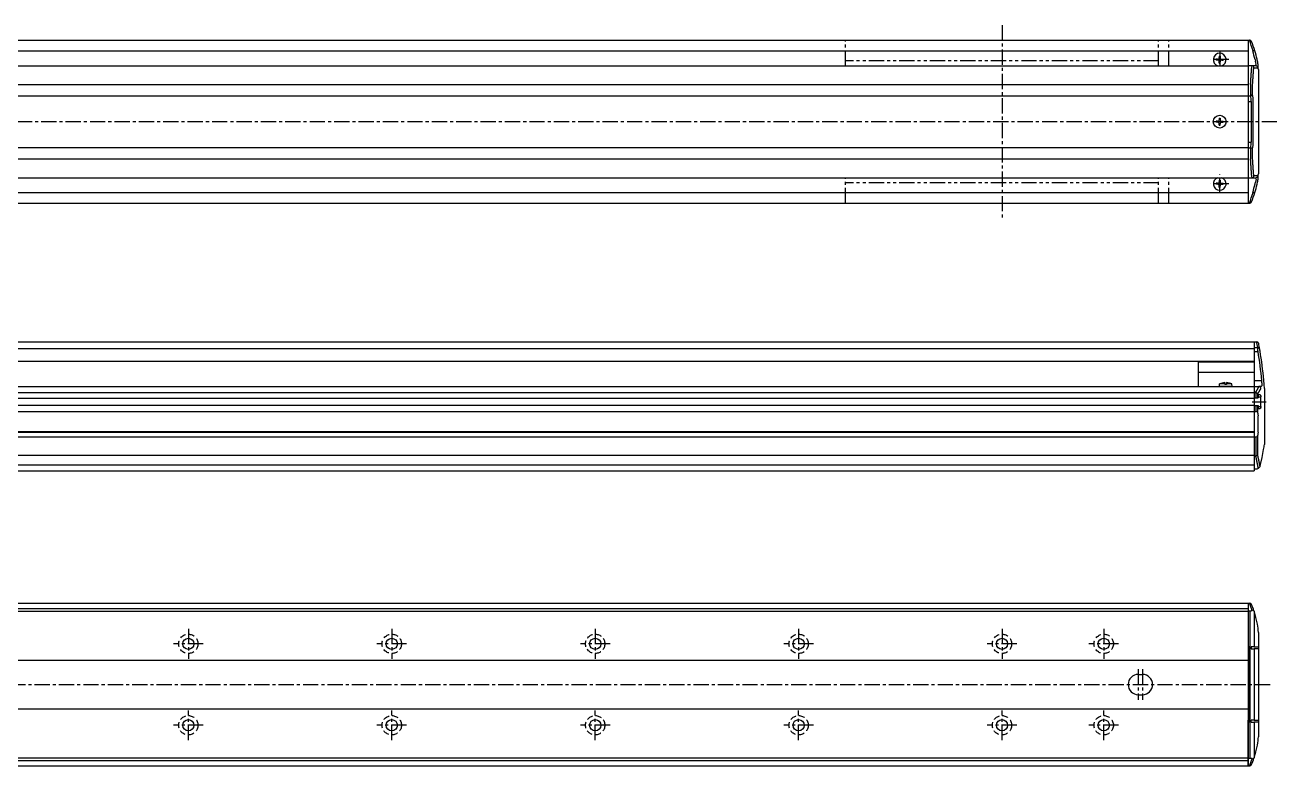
# Model space of a CAD drawing. Extents: x -708 to 534, y 162 to 576.
# Drawn here: x -81 to 534, y 212 to 576 of the extents above; entities that cross this region are included whole.
import ezdxf

# ---------------------------------------------------------------- set-up
doc = ezdxf.new("R2010")
doc.units = 0
for name, pattern in [('CENTER', [12, 7.5, -1.5, 1.5, -1.5]), ('DASHED', [4.5, 3, -1.5]), ('PHANTOM', [15, 7.5, -1.5, 1.5, -1.5, 1.5, -1.5])]:
    doc.linetypes.add(name, pattern=pattern)
doc.layers.get('0').update_dxf_attribs({"linetype": 'CONTINUOUS'})
doc.layers.add('CENTER', color=1, linetype='CENTER')

# ---------------------------------------------------------------- blocks, each defined once
blk = doc.blocks.new('DTL0004')
at = {"color": 0, "linetype": 'CONTINUOUS'}
for p, q in [((-3.15, 0), (-3.04, 1.3)), ((3.15, 0), (-3.15, 0)), ((-0.4, 1.3), (-3.04, 1.3)), ((-0.4, 1.89), (-0.4, 0.9)), ((0.4, 0.9), (-0.4, 0.9)), ((0.4, 1.89), (0.4, 0.9)), ((3.04, 1.3), (0.4, 1.3)), ((3.15, 0), (3.04, 1.3))]:
    blk.add_line(p, q, dxfattribs=at)
for start, end in [(92.87228, 112.35653), (67.64347, 87.12772)]:
    blk.add_arc((0, -6.08), 7.98, start, end, dxfattribs=at)
at = {"color": 0}
blk.add_point((0, 0), dxfattribs=at)
blk.add_point((0, 0), dxfattribs=at)

msp = doc.modelspace()

# ---------------------------------------------------------------- linework, layer by layer
at = {"color": 7, "linetype": 'CONTINUOUS'}
for p, q in [((-537.79, 568.36), (520.21, 568.36)), ((520.21, 568.36), (520.21, 488.36)), ((520.21, 568.36), (520.79, 568.36)), ((520.99, 568.36), (520.79, 568.36)), ((-223.79, 563.16), (520.21, 563.16)), ((505.96, 560.61), (505.96, 559.86)), ((505.96, 560.61), (506.46, 560.61)), ((506.46, 560.61), (506.46, 559.86)), ((522.6, 563.19), (522.45, 563.17)), ((-537.79, 555.86), (520.21, 555.86)), ((504.46, 559.11), (504.46, 558.61)), ((505.21, 559.11), (504.46, 559.11)), ((505.21, 558.61), (504.46, 558.61)), ((505.96, 557.11), (505.96, 557.87)), ((505.96, 557.11), (506.46, 557.11)), ((506.46, 557.11), (506.46, 557.87)), ((507.2, 559.11), (507.96, 559.11)), ((507.2, 558.61), (507.96, 558.61)), ((507.96, 559.11), (507.96, 558.61)), ((523.88, 555.86), (520.21, 555.86)), ((523.04, 554.86), (524.87, 554.86)), ((523.59, 558.86), (523.81, 558.13)), ((524.79, 558.09), (524.57, 559.08)), ((525.11, 555.98), (525.11, 555.99)), ((525.21, 554.01), (525.21, 502.71)), ((-537.79, 546.63), (520.21, 546.63)), ((521.39, 546.61), (521.4, 546.61)), ((521.4, 546.61), (521.4, 541.12)), ((522.38, 541.7), (522.38, 546.44)), ((-537.79, 541.1), (520.21, 541.1)), ((520.21, 541.11), (521.29, 541.11)), ((520.21, 538.36), (521.72, 538.36)), ((521.4, 541.12), (521.29, 541.11)), ((521.72, 538.36), (521.72, 518.36)), ((522.71, 518.36), (522.71, 538.36)), ((505.96, 530.11), (505.96, 529.36)), ((505.96, 530.11), (506.46, 530.11)), ((506.46, 530.11), (506.46, 529.36)), ((504.46, 528.61), (504.46, 528.11)), ((505.21, 528.61), (504.46, 528.61)), ((505.21, 528.11), (504.46, 528.11)), ((505.96, 526.61), (505.96, 527.37)), ((505.96, 526.61), (506.46, 526.61)), ((506.46, 526.61), (506.46, 527.37)), ((507.2, 528.61), (507.96, 528.61)), ((507.2, 528.11), (507.96, 528.11)), ((507.96, 528.61), (507.96, 528.11)), ((520.21, 518.36), (521.72, 518.36)), ((-537.79, 515.63), (520.21, 515.63)), ((520.21, 515.61), (521.29, 515.61)), ((521.29, 515.61), (521.4, 515.61)), ((521.4, 515.61), (521.4, 510.11)), ((522.38, 510.29), (522.38, 515.02)), ((-537.79, 510.09), (520.21, 510.09)), ((521.4, 510.11), (521.39, 510.11)), ((-537.79, 500.86), (520.21, 500.86)), ((505.96, 499.61), (505.96, 498.86)), ((505.96, 499.61), (506.46, 499.61)), ((506.46, 499.61), (506.46, 498.86)), ((520.21, 500.86), (523.88, 500.86)), ((524.87, 501.86), (523.04, 501.86)), ((523.59, 497.86), (523.81, 498.6)), ((524.57, 497.64), (524.79, 498.64)), ((525.11, 500.73), (525.11, 500.75)), ((-223.79, 493.56), (520.21, 493.56)), ((504.46, 498.11), (504.46, 497.61)), ((505.21, 498.11), (504.46, 498.11)), ((505.21, 497.61), (504.46, 497.61)), ((505.96, 496.11), (505.96, 496.87)), ((505.96, 496.11), (506.46, 496.11)), ((506.46, 496.11), (506.46, 496.87)), ((507.2, 498.11), (507.96, 498.11)), ((507.2, 497.61), (507.96, 497.61)), ((507.96, 498.11), (507.96, 497.61)), ((522.6, 493.54), (522.45, 493.56)), ((-537.79, 488.36), (520.21, 488.36)), ((520.21, 488.36), (520.79, 488.36)), ((520.79, 488.36), (520.99, 488.36)), ((-223.79, 420.28), (523.21, 420.28)), ((523.21, 420.28), (523.21, 357.78)), ((523.21, 420.28), (523.21, 410.78)), ((523.21, 420.28), (524.39, 420.28)), ((523.21, 420.28), (523.21, 410.78)), ((524.4, 420.28), (524.39, 420.28)), ((-223.79, 416.92), (523.21, 416.92)), ((523.21, 417.39), (524.9, 417.39)), ((523.21, 415.51), (525.06, 415.51)), ((-223.79, 410.78), (523.21, 410.78)), ((495.71, 410.78), (495.71, 398.28)), ((495.71, 410.31), (523.21, 410.31)), ((495.71, 405.32), (523.21, 405.32)), ((523.21, 401.28), (526.88, 401.28)), ((-537.79, 398.28), (523.21, 398.28)), ((-537.79, 395.28), (523.21, 395.28)), ((523.21, 398.28), (525.45, 398.28)), ((523.21, 398.28), (523.21, 356.78)), ((523.21, 395.28), (523.79, 395.28)), ((523.79, 395.28), (523.99, 395.26)), ((523.99, 395.26), (523.99, 392.68)), ((524.92, 392.68), (524.92, 394.7)), ((526.12, 394.13), (525.17, 394.13)), ((525.17, 394.13), (525.17, 392.68)), ((526.59, 398.28), (525.45, 398.28)), ((525.45, 398.28), (525.6, 398.27)), ((526.81, 398.37), (526.59, 398.28)), ((528.11, 398.6), (528.11, 398.59)), ((528.21, 397.28), (528.21, 369.78)), ((-537.79, 392.53), (523.21, 392.53)), ((-537.79, 389.03), (523.21, 389.03)), ((523.21, 392.68), (525.17, 392.68)), ((523.21, 388.88), (525.17, 388.88)), ((523.99, 388.88), (523.99, 386.02)), ((524.92, 385.21), (524.92, 388.88)), ((525.17, 393.13), (526.44, 393.13)), ((525.17, 388.88), (525.17, 387.43)), ((525.17, 388.43), (526.44, 388.43)), ((526.44, 388.43), (526.44, 393.13)), ((-537.79, 386.02), (523.21, 386.02)), ((523.21, 386.02), (523.99, 386.02)), ((525.06, 375.78), (525.06, 383.78)), ((525.17, 387.43), (526.12, 387.43)), ((-537.79, 376.08), (523.21, 376.08)), ((-537.79, 375.78), (523.21, 375.78)), ((-537.79, 373.54), (523.21, 373.54)), ((523.21, 373.54), (523.99, 373.54)), ((523.99, 373.54), (523.99, 364.28)), ((524.92, 364.55), (524.92, 374.35)), ((-537.79, 364.55), (523.21, 364.55)), ((523.21, 364.28), (523.93, 364.28)), ((523.99, 364.28), (523.93, 364.28)), ((-537.79, 359.78), (523.21, 359.78)), ((523.21, 357.78), (524.15, 357.78)), ((526.09, 359.31), (526.05, 359.17)), ((-537.79, 356.78), (523.21, 356.78)), ((-537.79, 291.83), (520.21, 291.83)), ((520.21, 291.83), (520.21, 211.83)), ((520.21, 291.83), (520.21, 269.38)), ((520.21, 291.83), (520.93, 291.83)), ((520.93, 291.83), (520.99, 291.83)), ((-537.79, 289.23), (520.21, 289.23)), ((-537.79, 287.83), (520.21, 287.83)), ((520.21, 288.08), (521.15, 288.08)), ((521.15, 215.58), (521.15, 288.08)), ((523.05, 288.04), (523.09, 287.91)), ((523.09, 287.91), (523.09, 270.33)), ((525.21, 277.48), (525.21, 226.18)), ((520.66, 270.33), (520.21, 270.33)), ((520.21, 269.38), (520.66, 269.37)), ((520.66, 270.33), (520.66, 233.33)), ((523.09, 270.33), (521.71, 270.33)), ((521.71, 270.33), (521.71, 269.33)), ((521.71, 269.33), (523.09, 269.33)), ((523.09, 270.33), (525.04, 270.33)), ((523.09, 269.33), (523.09, 234.33)), ((525.04, 269.33), (523.09, 269.33)), ((525.04, 270.33), (525.21, 270.27)), ((525.21, 269.27), (525.04, 269.33)), ((-537.79, 263.83), (520.21, 263.83)), ((466.21, 256.83), (468.21, 256.83)), ((466.21, 246.83), (468.21, 246.83)), ((-537.79, 239.83), (520.21, 239.83)), ((520.66, 234.29), (520.21, 234.28)), ((520.21, 211.83), (520.21, 234.28)), ((523.09, 234.33), (521.71, 234.33)), ((521.71, 233.33), (521.71, 234.33)), ((523.09, 234.33), (525.04, 234.33)), ((525.04, 234.33), (525.21, 234.39)), ((520.66, 233.33), (520.21, 233.33)), ((521.71, 233.33), (523.09, 233.33)), ((523.09, 233.33), (523.09, 215.75)), ((525.04, 233.33), (523.09, 233.33)), ((525.21, 233.39), (525.04, 233.33)), ((-537.79, 215.83), (520.21, 215.83)), ((520.21, 215.58), (521.15, 215.58)), ((523.09, 215.75), (523.05, 215.62)), ((-537.79, 214.43), (520.21, 214.43)), ((-537.79, 211.83), (520.21, 211.83)), ((520.21, 211.83), (520.93, 211.83)), ((520.99, 211.83), (520.93, 211.83))]:
    msp.add_line(p, q, dxfattribs=at)
at = {"color": 3, "linetype": 'PHANTOM'}
for p, q in [((322.21, 555.86), (322.21, 568.36)), ((476.21, 555.86), (476.21, 568.36)), ((481.21, 555.86), (481.21, 568.36)), ((476.21, 558.36), (322.21, 558.36)), ((322.21, 488.36), (322.21, 500.86)), ((476.21, 488.36), (476.21, 500.86)), ((481.21, 488.36), (481.21, 500.86)), ((476.21, 498.36), (322.21, 498.36))]:
    msp.add_line(p, q, dxfattribs=at)
at = {"color": 7, "linetype": 'CONTINUOUS'}
for points in [[(523.49, 563.19), (523.49, 563.19), (523.48, 563.21), (523.37, 563.27), (523.17, 563.28), (522.9, 563.25), (522.6, 563.19)], [(524.11, 556.67), (524.02, 557.22), (523.81, 558.13)], [(524.11, 500.06), (524.02, 499.5), (523.81, 498.6)], [(523.49, 493.54), (523.49, 493.54), (523.48, 493.52), (523.37, 493.46), (523.17, 493.45), (522.9, 493.48), (522.6, 493.54)], [(525.06, 415.51), (525.02, 415.94), (524.97, 416.56), (524.93, 417.06), (524.9, 417.39)], [(526.12, 394.13), (526.13, 394.13), (526.24, 394.06), (526.33, 393.89), (526.39, 393.65), (526.43, 393.36), (526.44, 393.13)], [(526.81, 398.37), (527.02, 398.77), (527.11, 399.24)], [(526.44, 388.43), (526.43, 388.33), (526.41, 388.01), (526.35, 387.72), (526.25, 387.52), (526.15, 387.43), (526.12, 387.43)], [(524.92, 385.21), (525, 384.72), (525.06, 383.78)], [(525.06, 375.78), (525.04, 375.24), (524.92, 374.35)], [(526.09, 359.31), (527.01, 363.4), (527.79, 367.36)], [(523.05, 288.04), (523.01, 288.14), (522.86, 288.27), (522.6, 288.32), (522.21, 288.25)], [(524.79, 281.56), (524.01, 284.83), (523.09, 287.91)], [(523.09, 215.75), (524.01, 218.84), (524.79, 222.1)], [(522.21, 215.41), (522.42, 215.35), (522.73, 215.35), (522.95, 215.45), (523.05, 215.62)]]:
    msp.add_lwpolyline(points, dxfattribs=at)
for points in [[(521.39, 546.61, 0), (521.39, 546.68, 0), (521.39, 546.74, 0), (521.4, 546.8, 0), (521.4, 546.86, 0), (521.41, 546.92, 0), (521.41, 546.99, 0), (521.41, 547.05, 0), (521.42, 547.11, 0), (521.42, 547.17, 0), (521.43, 547.23, 0), (521.43, 547.29, 0), (521.44, 547.36, 0), (521.44, 547.42, 0), (521.44, 547.48, 0), (521.45, 547.54, 0), (521.45, 547.6, 0), (521.46, 547.67, 0), (521.46, 547.73, 0), (521.46, 547.79, 0), (521.47, 547.85, 0), (521.47, 547.91, 0), (521.48, 547.98, 0), (521.48, 548.04, 0), (521.49, 548.1, 0), (521.49, 548.16, 0), (521.49, 548.22, 0), (521.5, 548.29, 0), (521.5, 548.35, 0), (521.51, 548.41, 0), (521.51, 548.47, 0), (521.51, 548.53, 0), (521.52, 548.6, 0), (521.52, 548.66, 0), (521.53, 548.72, 0), (521.53, 548.78, 0), (521.53, 548.84, 0), (521.54, 548.9, 0), (521.54, 548.97, 0), (521.55, 549.03, 0), (521.55, 549.09, 0), (521.55, 549.15, 0), (521.56, 549.22, 0), (521.56, 549.28, 0), (521.57, 549.34, 0), (521.57, 549.4, 0), (521.58, 549.46, 0), (521.58, 549.52, 0), (521.58, 549.59, 0), (521.59, 549.65, 0), (521.59, 549.71, 0), (521.6, 549.77, 0), (521.6, 549.84, 0), (521.6, 549.9, 0), (521.61, 549.96, 0), (521.61, 550.02, 0), (521.61, 550.08, 0), (521.62, 550.14, 0), (521.62, 550.21, 0), (521.63, 550.27, 0), (521.63, 550.33, 0), (521.63, 550.39, 0), (521.64, 550.45, 0), (521.64, 550.52, 0), (521.65, 550.58, 0), (521.65, 550.64, 0), (521.65, 550.7, 0), (521.66, 550.76, 0), (521.66, 550.83, 0), (521.67, 550.89, 0), (521.67, 550.95, 0), (521.67, 551.01, 0), (521.68, 551.07, 0), (521.68, 551.14, 0), (521.69, 551.2, 0), (521.69, 551.26, 0), (521.7, 551.32, 0), (521.7, 551.38, 0), (521.7, 551.45, 0), (521.71, 551.51, 0), (521.71, 551.57, 0), (521.71, 551.63, 0), (521.72, 551.69, 0), (521.72, 551.76, 0), (521.73, 551.82, 0), (521.73, 551.88, 0), (521.74, 551.94, 0), (521.74, 552, 0), (521.74, 552.07, 0), (521.75, 552.13, 0), (521.75, 552.19, 0), (521.75, 552.25, 0), (521.76, 552.31, 0), (521.76, 552.38, 0), (521.77, 552.44, 0), (521.77, 552.5, 0), (521.77, 552.56, 0), (521.78, 552.62, 0), (521.78, 552.69, 0), (521.79, 552.75, 0), (521.79, 552.81, 0), (521.79, 552.87, 0), (521.8, 552.93, 0), (521.8, 553, 0), (521.8, 553.06, 0), (521.81, 553.12, 0), (521.81, 553.18, 0), (521.82, 553.24, 0), (521.82, 553.31, 0), (521.83, 553.37, 0), (521.83, 553.43, 0), (521.83, 553.49, 0), (521.84, 553.55, 0), (521.84, 553.62, 0), (521.84, 553.68, 0), (521.85, 553.74, 0), (521.85, 553.8, 0), (521.86, 553.87, 0), (521.86, 553.93, 0), (521.86, 553.99, 0), (521.87, 554.05, 0), (521.87, 554.11, 0), (521.88, 554.17, 0), (521.88, 554.24, 0), (521.88, 554.3, 0), (521.89, 554.36, 0), (521.89, 554.42, 0), (521.89, 554.49, 0), (521.9, 554.55, 0)], [(522.38, 546.44, 0), (522.38, 546.5, 0), (522.39, 546.56, 0), (522.39, 546.62, 0), (522.4, 546.68, 0), (522.4, 546.74, 0), (522.4, 546.8, 0), (522.41, 546.86, 0), (522.41, 546.92, 0), (522.42, 546.98, 0), (522.42, 547.04, 0), (522.42, 547.1, 0), (522.43, 547.16, 0), (522.43, 547.23, 0), (522.44, 547.29, 0), (522.44, 547.35, 0), (522.45, 547.41, 0), (522.45, 547.47, 0), (522.45, 547.53, 0), (522.46, 547.59, 0), (522.46, 547.65, 0), (522.47, 547.71, 0), (522.47, 547.77, 0), (522.47, 547.83, 0), (522.48, 547.89, 0), (522.48, 547.95, 0), (522.49, 548.01, 0), (522.49, 548.07, 0), (522.49, 548.13, 0), (522.5, 548.2, 0), (522.5, 548.26, 0), (522.51, 548.32, 0), (522.51, 548.38, 0), (522.51, 548.44, 0), (522.52, 548.5, 0), (522.52, 548.56, 0), (522.53, 548.62, 0), (522.53, 548.68, 0), (522.53, 548.74, 0), (522.54, 548.8, 0), (522.54, 548.86, 0), (522.55, 548.92, 0), (522.55, 548.98, 0), (522.55, 549.04, 0), (522.56, 549.11, 0), (522.56, 549.17, 0), (522.57, 549.23, 0), (522.57, 549.29, 0), (522.57, 549.35, 0), (522.58, 549.41, 0), (522.58, 549.47, 0), (522.59, 549.53, 0), (522.59, 549.59, 0), (522.59, 549.65, 0), (522.6, 549.71, 0), (522.6, 549.77, 0), (522.61, 549.83, 0), (522.61, 549.89, 0), (522.61, 549.96, 0), (522.62, 550.02, 0), (522.62, 550.08, 0), (522.63, 550.14, 0), (522.63, 550.2, 0), (522.63, 550.26, 0), (522.64, 550.32, 0), (522.64, 550.38, 0), (522.64, 550.44, 0), (522.65, 550.5, 0), (522.65, 550.56, 0), (522.66, 550.62, 0), (522.66, 550.68, 0), (522.66, 550.74, 0), (522.67, 550.8, 0), (522.67, 550.87, 0), (522.68, 550.93, 0), (522.68, 550.99, 0), (522.68, 551.05, 0), (522.69, 551.11, 0), (522.69, 551.17, 0), (522.7, 551.23, 0), (522.7, 551.29, 0), (522.7, 551.35, 0), (522.71, 551.41, 0), (522.71, 551.47, 0), (522.72, 551.53, 0), (522.72, 551.59, 0), (522.72, 551.65, 0), (522.73, 551.71, 0), (522.73, 551.78, 0), (522.74, 551.84, 0), (522.74, 551.9, 0), (522.74, 551.96, 0), (522.75, 552.02, 0), (522.75, 552.08, 0), (522.75, 552.14, 0), (522.76, 552.2, 0), (522.76, 552.26, 0), (522.77, 552.32, 0), (522.77, 552.38, 0), (522.77, 552.44, 0), (522.78, 552.5, 0), (522.78, 552.57, 0), (522.78, 552.63, 0), (522.79, 552.69, 0), (522.79, 552.75, 0), (522.8, 552.81, 0), (522.8, 552.87, 0), (522.8, 552.93, 0), (522.81, 552.99, 0), (522.81, 553.05, 0), (522.82, 553.11, 0), (522.82, 553.17, 0), (522.82, 553.23, 0), (522.83, 553.29, 0), (522.83, 553.35, 0), (522.84, 553.42, 0), (522.84, 553.48, 0), (522.84, 553.54, 0), (522.85, 553.6, 0), (522.85, 553.66, 0), (522.85, 553.72, 0), (522.86, 553.78, 0), (522.86, 553.84, 0), (522.87, 553.9, 0), (522.87, 553.96, 0), (522.87, 554.02, 0), (522.88, 554.08, 0), (522.88, 554.14, 0), (522.88, 554.21, 0)], [(521.9, 502.18, 0), (521.89, 502.24, 0), (521.89, 502.3, 0), (521.89, 502.37, 0), (521.88, 502.43, 0), (521.88, 502.49, 0), (521.88, 502.55, 0), (521.87, 502.61, 0), (521.87, 502.68, 0), (521.86, 502.74, 0), (521.86, 502.8, 0), (521.86, 502.86, 0), (521.85, 502.92, 0), (521.85, 502.99, 0), (521.84, 503.05, 0), (521.84, 503.11, 0), (521.84, 503.17, 0), (521.83, 503.24, 0), (521.83, 503.3, 0), (521.83, 503.36, 0), (521.82, 503.42, 0), (521.82, 503.48, 0), (521.81, 503.54, 0), (521.81, 503.61, 0), (521.8, 503.67, 0), (521.8, 503.73, 0), (521.8, 503.79, 0), (521.79, 503.85, 0), (521.79, 503.92, 0), (521.79, 503.98, 0), (521.78, 504.04, 0), (521.78, 504.1, 0), (521.77, 504.17, 0), (521.77, 504.23, 0), (521.77, 504.29, 0), (521.76, 504.35, 0), (521.76, 504.41, 0), (521.75, 504.48, 0), (521.75, 504.54, 0), (521.75, 504.6, 0), (521.74, 504.66, 0), (521.74, 504.72, 0), (521.74, 504.79, 0), (521.73, 504.85, 0), (521.73, 504.91, 0), (521.72, 504.97, 0), (521.72, 505.03, 0), (521.71, 505.1, 0), (521.71, 505.16, 0), (521.71, 505.22, 0), (521.7, 505.28, 0), (521.7, 505.34, 0), (521.7, 505.4, 0), (521.69, 505.47, 0), (521.69, 505.53, 0), (521.68, 505.59, 0), (521.68, 505.65, 0), (521.67, 505.71, 0), (521.67, 505.78, 0), (521.67, 505.84, 0), (521.66, 505.9, 0), (521.66, 505.96, 0), (521.65, 506.02, 0), (521.65, 506.09, 0), (521.65, 506.15, 0), (521.64, 506.21, 0), (521.64, 506.27, 0), (521.63, 506.33, 0), (521.63, 506.4, 0), (521.63, 506.46, 0), (521.62, 506.52, 0), (521.62, 506.58, 0), (521.61, 506.64, 0), (521.61, 506.71, 0), (521.61, 506.77, 0), (521.6, 506.83, 0), (521.6, 506.89, 0), (521.6, 506.95, 0), (521.59, 507.02, 0), (521.59, 507.08, 0), (521.58, 507.14, 0), (521.58, 507.2, 0), (521.58, 507.26, 0), (521.57, 507.33, 0), (521.57, 507.39, 0), (521.56, 507.45, 0), (521.56, 507.51, 0), (521.55, 507.57, 0), (521.55, 507.64, 0), (521.55, 507.7, 0), (521.54, 507.76, 0), (521.54, 507.82, 0), (521.53, 507.88, 0), (521.53, 507.95, 0), (521.53, 508.01, 0), (521.52, 508.07, 0), (521.52, 508.13, 0), (521.51, 508.19, 0), (521.51, 508.26, 0), (521.51, 508.32, 0), (521.5, 508.38, 0), (521.5, 508.44, 0), (521.49, 508.5, 0), (521.49, 508.57, 0), (521.49, 508.63, 0), (521.48, 508.69, 0), (521.48, 508.75, 0), (521.47, 508.81, 0), (521.47, 508.88, 0), (521.46, 508.94, 0), (521.46, 509, 0), (521.46, 509.06, 0), (521.45, 509.12, 0), (521.45, 509.18, 0), (521.44, 509.25, 0), (521.44, 509.31, 0), (521.44, 509.37, 0), (521.43, 509.43, 0), (521.43, 509.49, 0), (521.42, 509.56, 0), (521.42, 509.62, 0), (521.41, 509.68, 0), (521.41, 509.74, 0), (521.41, 509.8, 0), (521.4, 509.87, 0), (521.4, 509.93, 0), (521.39, 509.99, 0), (521.39, 510.05, 0), (521.39, 510.11, 0)], [(522.88, 502.52, 0), (522.88, 502.58, 0), (522.88, 502.64, 0), (522.87, 502.7, 0), (522.87, 502.76, 0), (522.87, 502.83, 0), (522.86, 502.89, 0), (522.86, 502.95, 0), (522.85, 503.01, 0), (522.85, 503.07, 0), (522.85, 503.13, 0), (522.84, 503.19, 0), (522.84, 503.25, 0), (522.84, 503.31, 0), (522.83, 503.37, 0), (522.83, 503.43, 0), (522.82, 503.49, 0), (522.82, 503.55, 0), (522.82, 503.62, 0), (522.81, 503.68, 0), (522.81, 503.74, 0), (522.8, 503.8, 0), (522.8, 503.86, 0), (522.8, 503.92, 0), (522.79, 503.98, 0), (522.79, 504.04, 0), (522.78, 504.1, 0), (522.78, 504.16, 0), (522.78, 504.22, 0), (522.77, 504.28, 0), (522.77, 504.34, 0), (522.77, 504.4, 0), (522.76, 504.47, 0), (522.76, 504.53, 0), (522.75, 504.59, 0), (522.75, 504.65, 0), (522.75, 504.71, 0), (522.74, 504.77, 0), (522.74, 504.83, 0), (522.74, 504.89, 0), (522.73, 504.95, 0), (522.73, 505.01, 0), (522.72, 505.07, 0), (522.72, 505.13, 0), (522.72, 505.19, 0), (522.71, 505.25, 0), (522.71, 505.32, 0), (522.7, 505.38, 0), (522.7, 505.44, 0), (522.7, 505.5, 0), (522.69, 505.56, 0), (522.69, 505.62, 0), (522.68, 505.68, 0), (522.68, 505.74, 0), (522.68, 505.8, 0), (522.67, 505.86, 0), (522.67, 505.92, 0), (522.66, 505.98, 0), (522.66, 506.04, 0), (522.66, 506.11, 0), (522.65, 506.17, 0), (522.65, 506.23, 0), (522.64, 506.29, 0), (522.64, 506.35, 0), (522.64, 506.41, 0), (522.63, 506.47, 0), (522.63, 506.53, 0), (522.63, 506.59, 0), (522.62, 506.65, 0), (522.62, 506.71, 0), (522.61, 506.77, 0), (522.61, 506.83, 0), (522.61, 506.89, 0), (522.6, 506.95, 0), (522.6, 507.01, 0), (522.59, 507.08, 0), (522.59, 507.14, 0), (522.59, 507.2, 0), (522.58, 507.26, 0), (522.58, 507.32, 0), (522.57, 507.38, 0), (522.57, 507.44, 0), (522.57, 507.5, 0), (522.56, 507.56, 0), (522.56, 507.62, 0), (522.55, 507.68, 0), (522.55, 507.74, 0), (522.55, 507.8, 0), (522.54, 507.87, 0), (522.54, 507.93, 0), (522.53, 507.99, 0), (522.53, 508.05, 0), (522.53, 508.11, 0), (522.52, 508.17, 0), (522.52, 508.23, 0), (522.51, 508.29, 0), (522.51, 508.35, 0), (522.51, 508.41, 0), (522.5, 508.47, 0), (522.5, 508.53, 0), (522.49, 508.59, 0), (522.49, 508.65, 0), (522.49, 508.71, 0), (522.48, 508.77, 0), (522.48, 508.83, 0), (522.47, 508.9, 0), (522.47, 508.96, 0), (522.47, 509.02, 0), (522.46, 509.08, 0), (522.46, 509.14, 0), (522.45, 509.2, 0), (522.45, 509.26, 0), (522.45, 509.32, 0), (522.44, 509.38, 0), (522.44, 509.44, 0), (522.43, 509.5, 0), (522.43, 509.56, 0), (522.42, 509.62, 0), (522.42, 509.68, 0), (522.42, 509.75, 0), (522.41, 509.8, 0), (522.41, 509.87, 0), (522.4, 509.93, 0), (522.4, 509.99, 0), (522.4, 510.05, 0), (522.39, 510.11, 0), (522.39, 510.17, 0), (522.38, 510.23, 0), (522.38, 510.29, 0)], [(523.79, 395.28, 0), (523.8, 395.3, 0), (523.82, 395.33, 0), (523.84, 395.35, 0), (523.85, 395.37, 0), (523.87, 395.39, 0), (523.88, 395.42, 0), (523.9, 395.44, 0), (523.92, 395.46, 0), (523.93, 395.49, 0), (523.95, 395.51, 0), (523.96, 395.53, 0), (523.98, 395.56, 0), (524, 395.58, 0), (524.01, 395.6, 0), (524.03, 395.62, 0), (524.04, 395.65, 0), (524.06, 395.67, 0), (524.07, 395.69, 0), (524.09, 395.72, 0), (524.1, 395.74, 0), (524.12, 395.76, 0), (524.13, 395.79, 0), (524.15, 395.81, 0), (524.16, 395.83, 0), (524.18, 395.86, 0), (524.2, 395.88, 0), (524.21, 395.9, 0), (524.23, 395.93, 0), (524.24, 395.95, 0), (524.26, 395.97, 0), (524.27, 396, 0), (524.29, 396.02, 0), (524.3, 396.04, 0), (524.32, 396.06, 0), (524.33, 396.09, 0), (524.35, 396.11, 0), (524.36, 396.13, 0), (524.38, 396.16, 0), (524.39, 396.18, 0), (524.4, 396.2, 0), (524.42, 396.23, 0), (524.43, 396.25, 0), (524.45, 396.27, 0), (524.46, 396.3, 0), (524.48, 396.32, 0), (524.49, 396.34, 0), (524.51, 396.37, 0), (524.52, 396.39, 0), (524.54, 396.41, 0), (524.55, 396.44, 0), (524.57, 396.46, 0), (524.58, 396.48, 0), (524.6, 396.51, 0), (524.61, 396.53, 0), (524.62, 396.55, 0), (524.64, 396.58, 0), (524.65, 396.6, 0), (524.67, 396.62, 0), (524.68, 396.65, 0), (524.7, 396.67, 0), (524.71, 396.69, 0), (524.72, 396.72, 0), (524.74, 396.74, 0), (524.75, 396.76, 0), (524.77, 396.79, 0), (524.78, 396.81, 0), (524.79, 396.83, 0), (524.81, 396.86, 0), (524.82, 396.88, 0), (524.84, 396.9, 0), (524.85, 396.93, 0), (524.86, 396.95, 0), (524.88, 396.97, 0), (524.89, 397, 0), (524.91, 397.02, 0), (524.92, 397.04, 0), (524.93, 397.07, 0), (524.95, 397.09, 0), (524.96, 397.11, 0), (524.98, 397.14, 0), (524.99, 397.16, 0), (525, 397.18, 0), (525.01, 397.21, 0), (525.03, 397.23, 0), (525.04, 397.25, 0), (525.06, 397.28, 0), (525.07, 397.3, 0), (525.08, 397.32, 0), (525.1, 397.35, 0), (525.11, 397.37, 0), (525.12, 397.39, 0), (525.14, 397.42, 0), (525.15, 397.44, 0), (525.16, 397.47, 0), (525.18, 397.49, 0), (525.19, 397.51, 0), (525.2, 397.54, 0), (525.21, 397.56, 0), (525.23, 397.58, 0), (525.24, 397.61, 0), (525.25, 397.63, 0), (525.27, 397.65, 0), (525.28, 397.68, 0), (525.29, 397.7, 0), (525.31, 397.73, 0), (525.32, 397.75, 0), (525.33, 397.77, 0), (525.34, 397.8, 0), (525.36, 397.82, 0), (525.37, 397.84, 0), (525.38, 397.87, 0), (525.4, 397.89, 0), (525.41, 397.91, 0), (525.42, 397.94, 0), (525.43, 397.96, 0), (525.45, 397.99, 0), (525.46, 398.01, 0), (525.47, 398.03, 0), (525.48, 398.06, 0), (525.5, 398.08, 0), (525.51, 398.1, 0), (525.52, 398.13, 0), (525.53, 398.15, 0), (525.55, 398.17, 0), (525.56, 398.2, 0), (525.57, 398.22, 0), (525.58, 398.25, 0), (525.6, 398.27, 0)], [(524.92, 394.7, 0), (524.93, 394.72, 0), (524.95, 394.74, 0), (524.96, 394.76, 0), (524.97, 394.78, 0), (524.99, 394.8, 0), (525, 394.82, 0), (525.01, 394.84, 0), (525.03, 394.86, 0), (525.04, 394.88, 0), (525.05, 394.9, 0), (525.07, 394.92, 0), (525.08, 394.94, 0), (525.1, 394.96, 0), (525.11, 394.98, 0), (525.12, 395, 0), (525.13, 395.02, 0), (525.15, 395.04, 0), (525.16, 395.06, 0), (525.17, 395.08, 0), (525.19, 395.1, 0), (525.2, 395.12, 0), (525.21, 395.14, 0), (525.23, 395.16, 0), (525.24, 395.18, 0), (525.25, 395.2, 0), (525.27, 395.22, 0), (525.28, 395.24, 0), (525.29, 395.26, 0), (525.31, 395.28, 0), (525.32, 395.3, 0), (525.33, 395.32, 0), (525.34, 395.34, 0), (525.36, 395.36, 0), (525.37, 395.38, 0), (525.38, 395.4, 0), (525.4, 395.42, 0), (525.41, 395.44, 0), (525.42, 395.46, 0), (525.44, 395.48, 0), (525.45, 395.5, 0), (525.46, 395.52, 0), (525.47, 395.54, 0), (525.49, 395.56, 0), (525.5, 395.58, 0), (525.51, 395.6, 0), (525.52, 395.62, 0), (525.54, 395.64, 0), (525.55, 395.66, 0), (525.56, 395.68, 0), (525.58, 395.7, 0), (525.59, 395.72, 0), (525.6, 395.74, 0), (525.61, 395.76, 0), (525.62, 395.78, 0), (525.64, 395.8, 0), (525.65, 395.82, 0), (525.66, 395.84, 0), (525.67, 395.86, 0), (525.69, 395.88, 0), (525.7, 395.9, 0), (525.71, 395.92, 0), (525.72, 395.94, 0), (525.74, 395.96, 0), (525.75, 395.98, 0), (525.76, 396, 0), (525.77, 396.02, 0), (525.79, 396.04, 0), (525.8, 396.06, 0), (525.81, 396.08, 0), (525.82, 396.1, 0), (525.84, 396.12, 0), (525.85, 396.14, 0), (525.86, 396.16, 0), (525.87, 396.18, 0), (525.88, 396.2, 0), (525.89, 396.22, 0), (525.91, 396.24, 0), (525.92, 396.26, 0), (525.93, 396.29, 0), (525.94, 396.31, 0), (525.95, 396.32, 0), (525.97, 396.35, 0), (525.98, 396.37, 0), (525.99, 396.39, 0), (526, 396.41, 0), (526.01, 396.43, 0), (526.02, 396.45, 0), (526.04, 396.47, 0), (526.05, 396.49, 0), (526.06, 396.51, 0), (526.07, 396.53, 0), (526.08, 396.55, 0), (526.1, 396.57, 0), (526.11, 396.59, 0), (526.12, 396.61, 0), (526.13, 396.63, 0), (526.14, 396.65, 0), (526.15, 396.67, 0), (526.16, 396.69, 0), (526.18, 396.71, 0), (526.19, 396.73, 0), (526.2, 396.75, 0), (526.21, 396.77, 0), (526.22, 396.79, 0), (526.23, 396.81, 0), (526.25, 396.83, 0), (526.26, 396.85, 0), (526.27, 396.87, 0), (526.28, 396.89, 0), (526.29, 396.91, 0), (526.3, 396.93, 0), (526.31, 396.95, 0), (526.32, 396.97, 0), (526.34, 396.99, 0), (526.35, 397.01, 0), (526.36, 397.04, 0), (526.37, 397.06, 0), (526.38, 397.08, 0), (526.39, 397.1, 0), (526.4, 397.12, 0), (526.41, 397.14, 0), (526.42, 397.16, 0), (526.43, 397.18, 0), (526.45, 397.2, 0), (526.46, 397.22, 0), (526.47, 397.24, 0), (526.48, 397.26, 0), (526.49, 397.28, 0)], [(525.21, 358.09, 0), (525.2, 358.13, 0), (525.2, 358.18, 0), (525.19, 358.23, 0), (525.18, 358.28, 0), (525.17, 358.33, 0), (525.16, 358.38, 0), (525.15, 358.43, 0), (525.14, 358.48, 0), (525.13, 358.53, 0), (525.12, 358.57, 0), (525.11, 358.62, 0), (525.1, 358.67, 0), (525.09, 358.72, 0), (525.08, 358.77, 0), (525.08, 358.82, 0), (525.07, 358.87, 0), (525.06, 358.92, 0), (525.05, 358.97, 0), (525.04, 359.01, 0), (525.03, 359.06, 0), (525.02, 359.11, 0), (525.01, 359.16, 0), (525, 359.21, 0), (524.99, 359.26, 0), (524.98, 359.31, 0), (524.97, 359.36, 0), (524.96, 359.4, 0), (524.95, 359.45, 0), (524.94, 359.5, 0), (524.93, 359.55, 0), (524.92, 359.6, 0), (524.91, 359.65, 0), (524.9, 359.7, 0), (524.9, 359.75, 0), (524.89, 359.79, 0), (524.88, 359.84, 0), (524.87, 359.89, 0), (524.86, 359.94, 0), (524.85, 359.99, 0), (524.84, 360.04, 0), (524.83, 360.09, 0), (524.82, 360.13, 0), (524.81, 360.18, 0), (524.8, 360.23, 0), (524.79, 360.28, 0), (524.78, 360.33, 0), (524.77, 360.38, 0), (524.76, 360.43, 0), (524.75, 360.47, 0), (524.74, 360.52, 0), (524.73, 360.57, 0), (524.72, 360.62, 0), (524.71, 360.67, 0), (524.7, 360.72, 0), (524.69, 360.76, 0), (524.68, 360.81, 0), (524.67, 360.86, 0), (524.66, 360.91, 0), (524.65, 360.96, 0), (524.64, 361.01, 0), (524.63, 361.06, 0), (524.62, 361.1, 0), (524.61, 361.15, 0), (524.6, 361.2, 0), (524.59, 361.25, 0), (524.58, 361.3, 0), (524.57, 361.35, 0), (524.56, 361.39, 0), (524.55, 361.44, 0), (524.54, 361.49, 0), (524.53, 361.54, 0), (524.52, 361.59, 0), (524.51, 361.64, 0), (524.5, 361.68, 0), (524.49, 361.73, 0), (524.48, 361.78, 0), (524.47, 361.83, 0), (524.46, 361.88, 0), (524.45, 361.93, 0), (524.44, 361.97, 0), (524.43, 362.02, 0), (524.42, 362.07, 0), (524.41, 362.12, 0), (524.4, 362.17, 0), (524.39, 362.21, 0), (524.38, 362.26, 0), (524.37, 362.31, 0), (524.36, 362.36, 0), (524.35, 362.41, 0), (524.34, 362.46, 0), (524.33, 362.5, 0), (524.32, 362.55, 0), (524.31, 362.6, 0), (524.3, 362.65, 0), (524.29, 362.7, 0), (524.28, 362.75, 0), (524.26, 362.79, 0), (524.25, 362.84, 0), (524.24, 362.89, 0), (524.23, 362.94, 0), (524.22, 362.99, 0), (524.21, 363.03, 0), (524.2, 363.08, 0), (524.19, 363.13, 0), (524.18, 363.18, 0), (524.17, 363.23, 0), (524.16, 363.27, 0), (524.15, 363.32, 0), (524.14, 363.37, 0), (524.13, 363.42, 0), (524.12, 363.47, 0), (524.11, 363.51, 0), (524.1, 363.56, 0), (524.09, 363.61, 0), (524.08, 363.66, 0), (524.06, 363.7, 0), (524.05, 363.75, 0), (524.04, 363.8, 0), (524.03, 363.85, 0), (524.02, 363.9, 0), (524.01, 363.94, 0), (524, 363.99, 0), (523.99, 364.04, 0), (523.98, 364.09, 0), (523.97, 364.14, 0), (523.96, 364.18, 0), (523.95, 364.23, 0), (523.93, 364.28, 0)], [(526.05, 359.17, 0), (526.04, 359.21, 0), (526.04, 359.25, 0), (526.03, 359.3, 0), (526.02, 359.34, 0), (526.01, 359.38, 0), (526, 359.43, 0), (526, 359.47, 0), (525.99, 359.51, 0), (525.98, 359.55, 0), (525.97, 359.59, 0), (525.96, 359.64, 0), (525.95, 359.68, 0), (525.95, 359.72, 0), (525.94, 359.76, 0), (525.93, 359.81, 0), (525.92, 359.85, 0), (525.91, 359.89, 0), (525.9, 359.93, 0), (525.9, 359.98, 0), (525.89, 360.02, 0), (525.88, 360.06, 0), (525.87, 360.1, 0), (525.86, 360.14, 0), (525.85, 360.19, 0), (525.85, 360.23, 0), (525.84, 360.27, 0), (525.83, 360.31, 0), (525.82, 360.36, 0), (525.81, 360.4, 0), (525.8, 360.44, 0), (525.8, 360.48, 0), (525.79, 360.52, 0), (525.78, 360.57, 0), (525.77, 360.61, 0), (525.76, 360.65, 0), (525.75, 360.69, 0), (525.74, 360.74, 0), (525.74, 360.78, 0), (525.73, 360.82, 0), (525.72, 360.86, 0), (525.71, 360.9, 0), (525.7, 360.95, 0), (525.69, 360.99, 0), (525.68, 361.03, 0), (525.67, 361.07, 0), (525.67, 361.12, 0), (525.66, 361.16, 0), (525.65, 361.2, 0), (525.64, 361.24, 0), (525.63, 361.28, 0), (525.62, 361.33, 0), (525.61, 361.37, 0), (525.61, 361.41, 0), (525.6, 361.45, 0), (525.59, 361.49, 0), (525.58, 361.54, 0), (525.57, 361.58, 0), (525.56, 361.62, 0), (525.55, 361.66, 0), (525.54, 361.7, 0), (525.53, 361.75, 0), (525.53, 361.79, 0), (525.52, 361.83, 0), (525.51, 361.87, 0), (525.5, 361.91, 0), (525.49, 361.96, 0), (525.48, 362, 0), (525.47, 362.04, 0), (525.46, 362.08, 0), (525.45, 362.12, 0), (525.45, 362.17, 0), (525.44, 362.21, 0), (525.43, 362.25, 0), (525.42, 362.29, 0), (525.41, 362.33, 0), (525.4, 362.38, 0), (525.39, 362.42, 0), (525.38, 362.46, 0), (525.37, 362.5, 0), (525.37, 362.54, 0), (525.36, 362.59, 0), (525.35, 362.63, 0), (525.34, 362.67, 0), (525.33, 362.71, 0), (525.32, 362.75, 0), (525.31, 362.8, 0), (525.3, 362.84, 0), (525.29, 362.88, 0), (525.28, 362.92, 0), (525.27, 362.96, 0), (525.26, 363, 0), (525.26, 363.05, 0), (525.25, 363.09, 0), (525.24, 363.13, 0), (525.23, 363.17, 0), (525.22, 363.21, 0), (525.21, 363.25, 0), (525.2, 363.3, 0), (525.19, 363.34, 0), (525.18, 363.38, 0), (525.17, 363.42, 0), (525.16, 363.46, 0), (525.15, 363.51, 0), (525.14, 363.55, 0), (525.14, 363.59, 0), (525.13, 363.63, 0), (525.12, 363.67, 0), (525.11, 363.71, 0), (525.1, 363.76, 0), (525.09, 363.8, 0), (525.08, 363.84, 0), (525.07, 363.88, 0), (525.06, 363.92, 0), (525.05, 363.96, 0), (525.04, 364.01, 0), (525.03, 364.05, 0), (525.02, 364.09, 0), (525.01, 364.13, 0), (525, 364.17, 0), (525, 364.21, 0), (524.99, 364.26, 0), (524.98, 364.3, 0), (524.97, 364.34, 0), (524.96, 364.38, 0), (524.95, 364.42, 0), (524.94, 364.46, 0), (524.93, 364.51, 0), (524.92, 364.55, 0)], [(521.15, 288.08, 0), (521.16, 288.08, 0), (521.17, 288.08, 0), (521.17, 288.08, 0), (521.18, 288.08, 0), (521.19, 288.08, 0), (521.2, 288.08, 0), (521.21, 288.08, 0), (521.22, 288.08, 0), (521.23, 288.08, 0), (521.24, 288.08, 0), (521.25, 288.08, 0), (521.25, 288.08, 0), (521.26, 288.08, 0), (521.27, 288.08, 0), (521.28, 288.08, 0), (521.29, 288.08, 0), (521.3, 288.08, 0), (521.31, 288.08, 0), (521.32, 288.08, 0), (521.32, 288.08, 0), (521.33, 288.08, 0), (521.34, 288.08, 0), (521.35, 288.08, 0), (521.36, 288.08, 0), (521.37, 288.08, 0), (521.38, 288.08, 0), (521.38, 288.08, 0), (521.39, 288.09, 0), (521.4, 288.09, 0), (521.41, 288.09, 0), (521.42, 288.09, 0), (521.43, 288.09, 0), (521.44, 288.09, 0), (521.45, 288.09, 0), (521.45, 288.09, 0), (521.46, 288.09, 0), (521.47, 288.09, 0), (521.48, 288.09, 0), (521.49, 288.09, 0), (521.5, 288.1, 0), (521.51, 288.1, 0), (521.51, 288.1, 0), (521.52, 288.1, 0), (521.53, 288.1, 0), (521.54, 288.1, 0), (521.55, 288.1, 0), (521.56, 288.1, 0), (521.57, 288.1, 0), (521.58, 288.1, 0), (521.58, 288.11, 0), (521.59, 288.11, 0), (521.6, 288.11, 0), (521.61, 288.11, 0), (521.62, 288.11, 0), (521.63, 288.11, 0), (521.63, 288.11, 0), (521.64, 288.11, 0), (521.65, 288.11, 0), (521.66, 288.12, 0), (521.67, 288.12, 0), (521.68, 288.12, 0), (521.69, 288.12, 0), (521.69, 288.12, 0), (521.7, 288.12, 0), (521.71, 288.12, 0), (521.72, 288.12, 0), (521.73, 288.13, 0), (521.74, 288.13, 0), (521.74, 288.13, 0), (521.75, 288.13, 0), (521.76, 288.13, 0), (521.77, 288.13, 0), (521.78, 288.14, 0), (521.79, 288.14, 0), (521.79, 288.14, 0), (521.8, 288.14, 0), (521.81, 288.14, 0), (521.82, 288.14, 0), (521.83, 288.15, 0), (521.84, 288.15, 0), (521.84, 288.15, 0), (521.85, 288.15, 0), (521.86, 288.15, 0), (521.87, 288.15, 0), (521.88, 288.16, 0), (521.88, 288.16, 0), (521.89, 288.16, 0), (521.9, 288.16, 0), (521.91, 288.16, 0), (521.92, 288.17, 0), (521.92, 288.17, 0), (521.93, 288.17, 0), (521.94, 288.17, 0), (521.95, 288.17, 0), (521.96, 288.18, 0), (521.97, 288.18, 0), (521.97, 288.18, 0), (521.98, 288.18, 0), (521.99, 288.18, 0), (522, 288.19, 0), (522, 288.19, 0), (522.01, 288.19, 0), (522.02, 288.19, 0), (522.03, 288.19, 0), (522.04, 288.2, 0), (522.04, 288.2, 0), (522.05, 288.2, 0), (522.06, 288.2, 0), (522.07, 288.21, 0), (522.08, 288.21, 0), (522.08, 288.21, 0), (522.09, 288.21, 0), (522.1, 288.22, 0), (522.11, 288.22, 0), (522.12, 288.22, 0), (522.12, 288.22, 0), (522.13, 288.23, 0), (522.14, 288.23, 0), (522.14, 288.23, 0), (522.15, 288.23, 0), (522.16, 288.24, 0), (522.17, 288.24, 0), (522.17, 288.24, 0), (522.18, 288.24, 0), (522.19, 288.25, 0), (522.2, 288.25, 0), (522.2, 288.25, 0), (522.21, 288.25, 0)], [(522.21, 215.41, 0), (522.2, 215.41, 0), (522.2, 215.41, 0), (522.19, 215.41, 0), (522.18, 215.42, 0), (522.17, 215.42, 0), (522.17, 215.42, 0), (522.16, 215.42, 0), (522.15, 215.43, 0), (522.14, 215.43, 0), (522.14, 215.43, 0), (522.13, 215.43, 0), (522.12, 215.44, 0), (522.12, 215.44, 0), (522.11, 215.44, 0), (522.1, 215.44, 0), (522.09, 215.45, 0), (522.08, 215.45, 0), (522.08, 215.45, 0), (522.07, 215.45, 0), (522.06, 215.46, 0), (522.05, 215.46, 0), (522.04, 215.46, 0), (522.04, 215.46, 0), (522.03, 215.47, 0), (522.02, 215.47, 0), (522.01, 215.47, 0), (522, 215.47, 0), (522, 215.47, 0), (521.99, 215.48, 0), (521.98, 215.48, 0), (521.97, 215.48, 0), (521.97, 215.48, 0), (521.96, 215.48, 0), (521.95, 215.49, 0), (521.94, 215.49, 0), (521.93, 215.49, 0), (521.92, 215.49, 0), (521.92, 215.49, 0), (521.91, 215.5, 0), (521.9, 215.5, 0), (521.89, 215.5, 0), (521.88, 215.5, 0), (521.88, 215.5, 0), (521.87, 215.5, 0), (521.86, 215.51, 0), (521.85, 215.51, 0), (521.84, 215.51, 0), (521.84, 215.51, 0), (521.83, 215.51, 0), (521.82, 215.52, 0), (521.81, 215.52, 0), (521.8, 215.52, 0), (521.79, 215.52, 0), (521.79, 215.52, 0), (521.78, 215.52, 0), (521.77, 215.53, 0), (521.76, 215.53, 0), (521.75, 215.53, 0), (521.74, 215.53, 0), (521.74, 215.53, 0), (521.73, 215.53, 0), (521.72, 215.53, 0), (521.71, 215.54, 0), (521.7, 215.54, 0), (521.69, 215.54, 0), (521.69, 215.54, 0), (521.68, 215.54, 0), (521.67, 215.54, 0), (521.66, 215.54, 0), (521.65, 215.55, 0), (521.64, 215.55, 0), (521.63, 215.55, 0), (521.63, 215.55, 0), (521.62, 215.55, 0), (521.61, 215.55, 0), (521.6, 215.55, 0), (521.59, 215.55, 0), (521.58, 215.56, 0), (521.58, 215.56, 0), (521.57, 215.56, 0), (521.56, 215.56, 0), (521.55, 215.56, 0), (521.54, 215.56, 0), (521.53, 215.56, 0), (521.52, 215.56, 0), (521.51, 215.56, 0), (521.51, 215.56, 0), (521.5, 215.56, 0), (521.49, 215.57, 0), (521.48, 215.57, 0), (521.47, 215.57, 0), (521.46, 215.57, 0), (521.45, 215.57, 0), (521.45, 215.57, 0), (521.44, 215.57, 0), (521.43, 215.57, 0), (521.42, 215.57, 0), (521.41, 215.57, 0), (521.4, 215.57, 0), (521.39, 215.57, 0), (521.38, 215.57, 0), (521.38, 215.57, 0), (521.37, 215.58, 0), (521.36, 215.58, 0), (521.35, 215.58, 0), (521.34, 215.58, 0), (521.33, 215.58, 0), (521.32, 215.58, 0), (521.32, 215.58, 0), (521.31, 215.58, 0), (521.3, 215.58, 0), (521.29, 215.58, 0), (521.28, 215.58, 0), (521.27, 215.58, 0), (521.26, 215.58, 0), (521.25, 215.58, 0), (521.25, 215.58, 0), (521.24, 215.58, 0), (521.23, 215.58, 0), (521.22, 215.58, 0), (521.21, 215.58, 0), (521.2, 215.58, 0), (521.19, 215.58, 0), (521.18, 215.58, 0), (521.17, 215.58, 0), (521.17, 215.58, 0), (521.16, 215.58, 0), (521.15, 215.58, 0)]]:
    msp.add_polyline3d(points, dxfattribs=at)
for centre, radius in [((506.21, 528.36), 3.15), ((-0.79, 271.83), 2.75), ((99.21, 271.83), 2.75), ((199.21, 271.83), 2.75), ((299.21, 271.83), 2.75), ((399.21, 271.83), 2.75), ((449.21, 271.83), 2.75), ((-0.79, 231.83), 2.75), ((99.21, 231.83), 2.75), ((199.21, 231.83), 2.75), ((299.21, 231.83), 2.75), ((399.21, 231.83), 2.75), ((449.21, 231.83), 2.75)]:
    msp.add_circle(centre, radius, dxfattribs=at)
at = {"color": 3, "linetype": 'DASHED'}
for centre in [(-0.79, 271.83), (99.21, 271.83), (199.21, 271.83), (299.21, 271.83), (399.21, 271.83), (449.21, 271.83), (-0.79, 231.83), (99.21, 231.83), (199.21, 231.83), (299.21, 231.83), (399.21, 231.83), (449.21, 231.83)]:
    msp.add_circle(centre, 4.75, dxfattribs=at)
at = {"color": 7, "linetype": 'CONTINUOUS'}
for centre, radius, start, end in [((466.04, 546.36), 59, 16.56597, 21.89343), ((520.99, 567.36), 1, 21.37108, 90), ((466.04, 545.86), 60, 16.78278, 21.37108), ((506.21, 558.86), 3.15, 287.7528, 252.2472), ((466.04, 545.86), 59, 12.72894, 17.05476), ((466.04, 545.86), 60, 12.72894, 16.78278), ((505.21, 559.86), 0.748, 269.99996, 0), ((505.21, 557.87), 0.748, 0.00003, 90.00006), ((507.2, 559.86), 0.748, 179.99998, 270.00002), ((507.2, 557.87), 0.748, 90.00001, 180.00005), ((525.88, 554.74), 3.98, 163.61121, 182.76383), ((522.05, 554.87), 0.993, 359.61857, 89.61342), ((523.97, 554.29), 1.09, 148.4536, 184.54107), ((522.51, 556.69), 1.6, 328.87242, 359.13398), ((523.88, 554.87), 0.998, 359.88082, 89.88032), ((505.21, 554.01), 20, 5.67781, 11.75718), ((522.66, 555.91), 2.45, 334.63077, 1.55751), ((505.21, 554.01), 20, 360, 5.63916), ((521.41, 542.22), 1.1, 269.52124, 331.92893), ((509.61, 538.77), 13.1, 358.20376, 12.92438), ((515.44, 538.78), 6.3, 356.229, 21.77364), ((505.21, 529.36), 0.748, 269.99996, 0), ((507.2, 529.36), 0.748, 179.99998, 270.00002), ((505.21, 527.37), 0.748, 0.00003, 90.00006), ((507.2, 527.37), 0.748, 90.00001, 180.00005), ((515.54, 517.93), 6.19, 338.01187, 3.98549), ((508.96, 518.02), 13.75, 347.42327, 1.44859), ((521.41, 514.5), 1.1, 28.07107, 90.47876), ((506.21, 497.86), 3.15, 107.7528, 72.2472), ((505.21, 498.86), 0.748, 269.99996, 0), ((507.2, 498.86), 0.748, 179.99998, 270.00002), ((525.05, 501.89), 3.17, 174.72944, 198.89552), ((522.05, 501.86), 0.993, 270.38658, 0.38143), ((523.77, 502.39), 0.898, 171.36519, 215.64015), ((523.88, 501.86), 0.998, 270.11968, 0.11918), ((522.51, 500.04), 1.6, 0.86602, 31.12758), ((505.21, 502.71), 20, 348.24282, 354.32219), ((523, 500.89), 2.12, 356.28426, 27.52745), ((505.21, 502.71), 20, 354.36084, 360), ((505.21, 496.87), 0.748, 0.00003, 90.00006), ((507.2, 496.87), 0.748, 90.00001, 180.00005), ((466.04, 510.36), 59, 338.10657, 343.43403), ((466.04, 510.86), 60, 338.62892, 343.21722), ((466.04, 510.86), 59, 342.94524, 347.27106), ((466.04, 510.86), 60, 343.21722, 347.27106), ((520.99, 489.36), 1, 270, 338.62892), ((328.71, 384.09), 199, 9.63471, 10.47913), ((524.4, 419.28), 1, 10.46147, 90), ((328.71, 383.15), 200, 9.63471, 10.46147), ((524.94, 416.43), 0.959, 11.14735, 92.70404), ((328.71, 383.15), 199, 5.22816, 9.3604), ((328.71, 383.15), 200, 9.3604, 9.63471), ((328.71, 383.15), 200, 5.22816, 9.3604), ((414.86, 387.61), 112.85, 5.91191, 6.95625), ((328.71, 383.15), 200, 4.42733, 5.22816), ((523.78, 393.85), 1.42, 36.78392, 81.52427), ((525.41, 397.2), 1.08, 4.07077, 80.08202), ((328.71, 383.15), 200, 4.05227, 4.42733), ((524, 385.09), 0.923, 7.45849, 90.99882), ((524.01, 374.46), 0.92, 268.83479, 352.7079), ((380.21, 394.19), 150, 349.69497, 350.63321), ((523.98, 366.06), 1.78, 270.08272, 301.71327), ((524.15, 359.78), 2, 270, 302.14676), ((524.15, 359.78), 2, 302.14676, 342.25517), ((466.04, 270.2), 59, 17.82265, 21.51086), ((520.99, 290.83), 1, 21.37108, 90), ((466.04, 269.33), 60, 18.16682, 21.37108), ((505.21, 277.48), 20, 0, 11.75718), ((466.21, 251.83), 5, 90, 270), ((468.21, 251.83), 5, 270, 90), ((505.21, 226.18), 20, 348.24282, 0), ((466.04, 233.46), 59, 338.48914, 342.17735), ((466.04, 234.33), 60, 338.62892, 341.83318), ((520.99, 212.83), 1, 270, 338.62892)]:
    msp.add_arc(centre, radius, start, end, dxfattribs=at)
at = {"layer": 'CENTER', "color": 1, "linetype": 'CENTER'}
for p, q in [((399.21, 575.86), (399.21, 480.86)), ((506.21, 563.4), (506.21, 554.32)), ((510.75, 558.86), (501.67, 558.86)), ((534.36, 528.36), (-575.21, 528.36)), ((506.21, 493.32), (506.21, 502.4)), ((510.75, 497.86), (501.67, 497.86)), ((522.2, 390.78), (528.98, 390.78)), ((-0.79, 279.12), (-0.79, 264.54)), ((99.21, 279.12), (99.21, 264.54)), ((199.21, 279.12), (199.21, 264.54)), ((299.21, 279.12), (299.21, 264.54)), ((399.21, 279.12), (399.21, 264.54)), ((449.21, 279.12), (449.21, 264.54)), ((6.5, 271.83), (-8.08, 271.83)), ((106.5, 271.83), (91.92, 271.83)), ((206.5, 271.83), (191.92, 271.83)), ((306.5, 271.83), (291.92, 271.83)), ((406.5, 271.83), (391.92, 271.83)), ((456.5, 271.83), (441.92, 271.83)), ((466.21, 259.37), (466.21, 244.29)), ((468.21, 259.37), (468.21, 244.29)), ((-556.42, 251.83), (531.43, 251.83)), ((-0.79, 224.54), (-0.79, 239.12)), ((99.21, 224.54), (99.21, 239.12)), ((199.21, 224.54), (199.21, 239.12)), ((299.21, 224.54), (299.21, 239.12)), ((399.21, 224.54), (399.21, 239.12)), ((449.21, 224.54), (449.21, 239.12)), ((6.5, 231.83), (-8.08, 231.83)), ((106.5, 231.83), (91.92, 231.83)), ((206.5, 231.83), (191.92, 231.83)), ((306.5, 231.83), (291.92, 231.83)), ((406.5, 231.83), (391.92, 231.83)), ((456.5, 231.83), (441.92, 231.83))]:
    msp.add_line(p, q, dxfattribs=at)

# ---------------------------------------------------------------- block references
at = {"color": 7, "zscale": 2}
msp.add_blockref('DTL0004', (509.21, 398.28), dxfattribs=at)

doc.saveas('drawing.dxf')
